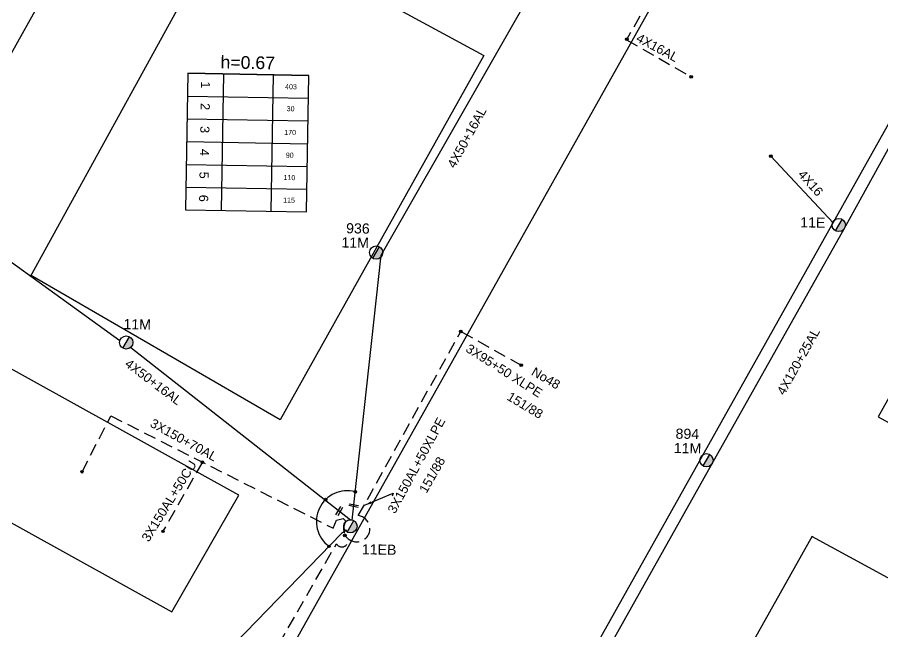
# Model space of a CAD drawing. Header units: millimetres. Extents: x 2875 to 4053, y 1200 to 1741.
# Drawn here: x 3761.4 to 3849.9, y 1495.5 to 1558.4 of the extents above; entities that cross this region are included whole.
import ezdxf
from ezdxf.enums import TextEntityAlignment as Align

# ---------------------------------------------------------------- set-up
doc = ezdxf.new("R2010")
doc.units = ezdxf.units.MM
doc.linetypes.add('DASHED', pattern=[19.05, 12.7, -6.35])
for name, color, linetype in [('Ασφαλειοκιβώτια Χ.Τ 6 αναχωρήσεων', 7, 'Continuous'), ('Γέφυρες Εναέριου Δικτύου', 7, 'Continuous'), ('Γυμνά εναέρια ΧΤ (3Φ)   4x50AL', 7, 'Continuous'), ('Γυμνά εναέρια ΧΤ και ΦΟΠ (3Φ)   4x50+16AL', 7, 'Continuous'), ('Εναέρια παροχή ΧΤ 4x16', 7, 'Continuous'), ('Επιγραφές - Σχήματα', 7, 'Continuous'), ('Καλώδια ΧΤ   3x150AL+50CU', 7, 'DASHED'), ('Καλώδια ΧΤ   3x150AL+50XLPE', 7, 'DASHED'), ('Καλώδια ΧΤ   3x95+50CU', 7, 'DASHED'), ('Μηχανική τομή', 7, 'Continuous'), ('Στύλος ΦΜ', 7, 'Continuous'), ('Στύλος ΦΜ @ 1', 7, 'Continuous'), ('Συνδέσεις', 7, 'Continuous'), ('Συνεστραμμένα ΧΤ   4x120+25 AL', 7, 'SYN_LINE'), ('Υπόβαθρο ΔΕΗ', 7, 'Continuous'), ('Υπόγεια καλώδια Δικτύου ΧΤ και Παρ. ΧΤ - 3X150+70 AL', 7, 'DASHED'), ('Υπόγεια καλώδια Δικτύου ΧΤ και Παρ. ΧΤ X-95  (3X95AL +35CU  XLPE)', 7, 'DASHED'), ('Υπόγεια καλώδια Παροχών ΧΤ   4x16AL', 7, 'DASHED')]:
    doc.layers.add(name, color=color, linetype=linetype)
doc.styles.get("Standard").update_dxf_attribs({"font": 'ARIAL.TTF'})
doc.linetypes.add('SYN_LINE', pattern='A,0.5,-0.0001,["/\\/\\/\\/",Standard,S=0.1,R=0,X=0,Y=-0.05],-0.25', length=0.7501)
doc.dimstyles.new('ISO-25', dxfattribs={"dimtxt": 2.5, "dimasz": 1, "dimexe": 1.25, "dimexo": 0.625, "dimtad": 1, "dimtxsty": 'Standard', "dimcen": 2.5, "dimadec": 0, "dimazin": 0, "dimtfac": 1, "dimtmove": 0, "dimatfit": 3, "dimfxl": 1.25, "dimarcsym": 0})

# ---------------------------------------------------------------- blocks, each defined once
blk = doc.blocks.new('_ΣΥΝΔΕΣΗ')
at = {"layer": 'Συνδέσεις', "linetype": 'SYN_LINE', "ltscale": 40}
blk.add_hatch(color=256, dxfattribs=at).paths.add_polyline_path([(0.5, -0.01, 1), (-0.5, -0.01, 1)])
at = {"layer": 'Συνδέσεις'}
blk.add_circle((0, -0.01), 0.5, dxfattribs=at)
blk = doc.blocks.new('ΥΠΑΡΧΩΝ ΤΣΙΜΕΝΤΕΝΙΟΣ ΣΤΥΛΟΣ')
at = {"layer": 'Στύλος ΦΜ'}
blk.add_hatch(color=256, dxfattribs=at).paths.add_polyline_path([(-1.29, -2.28, 0.574793), (2.62, 0, 0.268822), (1.3, 2.27)])
blk.add_line((-1.29, -2.28), (1.3, 2.27), dxfattribs=at)
blk.add_circle((0, 0), 2.62, dxfattribs=at)
at = {"layer": 'Στύλος ΦΜ', "flags": 4}
for tag, p in [('ΑΡΙΘΜΟΣ', (-4.68, 8.05)), ('ΤΥΠΟΣ', (-4.91, 3.03))]:
    blk.add_attdef(tag, p, '', height=4, dxfattribs=at)
blk = doc.blocks.new('ΜΗΧΑΝΙΚΗ ΤΟΜΗ')
at = {"layer": 'Μηχανική τομή', "ltscale": 40}
for p, q in [((-1.89, 0.78), (1.89, 0.78)), ((1.89, 0), (-1.89, 0))]:
    blk.add_line(p, q, dxfattribs=at)
blk = doc.blocks.new('ΑΣΦΑΛΕΙΟΚΙΒΩΤΙΟ ΥΠΟΣΤΑΘΜΟΥ 6 ΑΝΑΧΩΡΗΣΕΩΝ')
at = {"layer": 'Ασφαλειοκιβώτια Χ.Τ 6 αναχωρήσεων', "ltscale": 40}
for p, q in [((-23.91, 27), (23.91, 27)), ((-9.83, 27), (-9.83, -27)), ((9.83, 27), (9.83, -27)), ((-23.91, 18), (23.91, 18)), ((-23.91, 9), (23.91, 9)), ((-23.91, 0), (23.91, 0)), ((-23.91, -9), (23.91, -9)), ((-23.91, -18), (23.91, -18))]:
    blk.add_line(p, q, dxfattribs=at)
at = {"layer": 'Ασφαλειοκιβώτια Χ.Τ 6 αναχωρήσεων'}
blk.add_lwpolyline([(-23.91, -27), (23.91, -27), (23.91, 27), (-23.91, 27)], close=True, dxfattribs=at)
for s, p in [('1', (-18.59, 23.92)), ('2', (-18.59, 15.35)), ('3', (-18.59, 6.28)), ('4', (-18.59, -2.75)), ('5', (-18.59, -11.76)), ('6', (-18.59, -20.89))]:
    blk.add_text(s, height=3.6, rotation=270, dxfattribs=at).set_placement(p)
at = {"layer": 'Ασφαλειοκιβώτια Χ.Τ 6 αναχωρήσεων', "ltscale": 40}
for tag, height, p in [('ΟΝΟΜΑ', 5, (-0.27, 31.68)), ('ΚΕΙΜΕΝΟ 1', 2, (16.95, 22.41)), ('ΚΕΙΜΕΝΟ 2', 2, (16.95, 13.71)), ('ΚΕΙΜΕΝΟ 3', 2, (16.95, 4.31)), ('ΚΕΙΜΕΝΟ 4', 2, (16.95, -4.67)), ('ΚΕΙΜΕΝΟ 5', 2, (16.95, -13.51)), ('ΚΕΙΜΕΝΟ 6', 2, (16.95, -22.43)), ('ΣΧ', 2, (-0.21, -29.21))]:
    blk.add_attdef(tag, text='', height=height, dxfattribs=at).set_placement(p, align=Align.MIDDLE_CENTER)

msp = doc.modelspace()

# ---------------------------------------------------------------- linework, layer by layer
at = {"layer": 'Γέφυρες Εναέριου Δικτύου', "ltscale": 0.1}
msp.add_lwpolyline([(3795.966, 1509.854, 0.831873), (3793.269, 1504.268, 2.901012)], format="xyb", dxfattribs=at)
at = {"layer": 'Γυμνά εναέρια ΧΤ (3Φ)   4x50AL', "color": 1, "ltscale": 0.1}
msp.add_lwpolyline([(3795.051, 1505.936), (3794.54, 1505.58), (3768.413, 1478.625)], dxfattribs=at)
at = {"layer": 'Γυμνά εναέρια ΧΤ και ΦΟΠ (3Φ)   4x50+16AL', "color": 1, "ltscale": 0.1}
for points in [[(3795.648, 1506.939), (3798.608, 1534.076), (3817.389, 1566.95), (3837.983, 1581.758)], [(3752.47, 1539.338), (3771.878, 1525.346)], [(3772.98, 1524.635), (3795.456, 1506.998), (3795.456, 1506.998)]]:
    msp.add_lwpolyline(points, dxfattribs=at)
at = {"layer": 'Γυμνά εναέρια ΧΤ και ΦΟΠ (3Φ)   4x50+16AL', "color": 2, "ltscale": 0.1}
msp.add_lwpolyline([(3752.31, 1539.686), (3772.115, 1575.077)], dxfattribs=at)
at = {"layer": 'Καλώδια ΧΤ   3x150AL+50CU', "color": 6, "ltscale": 0.1}
msp.add_lwpolyline([(3780.314, 1512.89), (3776.276, 1505.808)], dxfattribs=at)
at = {"layer": 'Καλώδια ΧΤ   3x150AL+50XLPE', "color": 6, "ltscale": 0.1}
for points in [[(3795, 1506.832, 3.567655), (3796.273, 1507.41), (3796.273, 1507.41), (3806.723, 1526.204)], [(3848.994, 1454.267), (3848.473, 1453.228), (3839.431, 1457.762), (3838.922, 1458.017), (3839.192, 1458.557), (3834.568, 1461.055), (3833.887, 1460.897), (3831.379, 1462.195), (3831.362, 1462.637), (3808.743, 1473.718), (3810.639, 1477.055), (3786.26, 1490.954), (3792.909, 1502.572), (3794.036, 1504.541, 1.346513), (3794.891, 1505.374)]]:
    msp.add_lwpolyline(points, format="xyb", dxfattribs=at)
msp.add_lwpolyline([(3796.542, 1506.531), (3796.542, 1506.531)], close=True, dxfattribs=at)
at = {"layer": 'Καλώδια ΧΤ   3x95+50CU', "color": 6, "ltscale": 0.1}
msp.add_lwpolyline([(3806.844, 1526.225), (3812.876, 1522.862)], dxfattribs=at)
at = {"layer": 'Συνεστραμμένα ΧΤ   4x120+25 AL', "color": 1, "linetype": 'SYN_LINE', "ltscale": 10}
msp.add_lwpolyline([(3802.267, 1459.983), (3812.203, 1476.845), (3820.17, 1490.786), (3832.449, 1512.671), (3846.012, 1536.789), (3863.198, 1567.974)], dxfattribs=at)
at = {"layer": 'Συνεστραμμένα ΧΤ   4x120+25 AL', "color": 1, "ltscale": 10}
msp.add_lwpolyline([(3838.492, 1544.218), (3844.863, 1537.406)], dxfattribs=at)
at = {"layer": 'Υπόβαθρο ΔΕΗ', "ltscale": 0.1}
for points in [[(3811.714, 1478.071), (3788.077, 1491.43), (3833.238, 1571.999), (3856.722, 1558.563), (3811.596, 1478.058)], [(3762.723, 1531.912), (3782.965, 1568.722), (3809.127, 1554.517), (3788.257, 1517.21), (3762.718, 1532.019)], [(3914.681, 1527.952), (3869.679, 1553.592), (3849.468, 1517.522), (3896.255, 1491.932), (3905.62, 1508.873)], [(3758.416, 1523.699), (3751.629, 1511.718), (3777.194, 1497.573), (3784.051, 1509.501), (3758.416, 1523.699)], [(3842.732, 1505.315), (3823.698, 1471.398), (3872.796, 1444.119), (3890.173, 1479.456), (3842.706, 1505.268)]]:
    msp.add_lwpolyline(points, dxfattribs=at)
at = {"layer": 'Υπόγεια καλώδια Δικτύου ΧΤ και Παρ. ΧΤ - 3X150+70 AL', "color": 1, "ltscale": 0.1}
msp.add_lwpolyline([(3827.964, 1564.128), (3827.923, 1564.17), (3827.28, 1564.206), (3826.713, 1563.894), (3826.711, 1563.787), (3826.558, 1563.005), (3826.558, 1563.005), (3826.843, 1562.311), (3826.943, 1561.864), (3823.728, 1556.133)], dxfattribs=at)
at = {"layer": 'Υπόγεια καλώδια Δικτύου ΧΤ και Παρ. ΧΤ - 3X150+70 AL', "color": 6, "ltscale": 0.1}
msp.add_lwpolyline([(3767.997, 1511.907), (3770.95, 1517.622), (3793.687, 1506.133), (3794.027, 1506.957), (3794.73, 1507.13), (3795, 1506.832)], dxfattribs=at)
at = {"layer": 'Υπόγεια καλώδια Παροχών ΧΤ   4x16AL', "color": 1, "ltscale": 0.1}
msp.add_lwpolyline([(3823.728, 1556.133), (3830.34, 1552.345)], dxfattribs=at)

# ---------------------------------------------------------------- block references
at = {"layer": 'Ασφαλειοκιβώτια Χ.Τ 6 αναχωρήσεων', "xscale": 0.2590415103700448, "yscale": 0.2590415103700448, "zscale": 0.2590415103700448, "rotation": 359.0199368875902}
msp.add_blockref('ΑΣΦΑΛΕΙΟΚΙΒΩΤΙΟ ΥΠΟΣΤΑΘΜΟΥ 6 ΑΝΑΧΩΡΗΣΕΩΝ', (3784.89, 1545.602), dxfattribs=at).add_auto_attribs({'ΟΝΟΜΑ': 'h=0.67', 'ΚΕΙΜΕΝΟ 2': '30', 'ΚΕΙΜΕΝΟ 1': '403', 'ΚΕΙΜΕΝΟ 3': '170', 'ΚΕΙΜΕΝΟ 4': '90', 'ΚΕΙΜΕΝΟ 5': '110', 'ΚΕΙΜΕΝΟ 6': '115'})
at = {"layer": 'Καλώδια ΧΤ   3x150AL+50CU', "xscale": 0.2590415103700448, "yscale": 0.2590415103700448, "zscale": 0.2590415103700448, "rotation": 359.0199368875902}
for p in [(3780.314, 1512.89), (3776.276, 1505.808)]:
    msp.add_blockref('_ΣΥΝΔΕΣΗ', p, dxfattribs=at)
at = {"layer": 'Μηχανική τομή'}
for p, xscale, yscale, zscale, rotation in [((3795.81, 1508.541), 0.2590415103700707, 0.2590415103700707, 0.2590415103700707, 169.0927887799324), ((3794.235, 1507.917), 0.2590415103700281, 0.2590415103700281, 0.2590415103700281, 239.5090725814972)]:
    msp.add_blockref('ΜΗΧΑΝΙΚΗ ΤΟΜΗ', p, dxfattribs=dict(at, xscale=xscale, yscale=yscale, zscale=zscale, rotation=rotation))
at = {"layer": 'Στύλος ΦΜ @ 1', "ltscale": 40}
ref = msp.add_blockref('ΥΠΑΡΧΩΝ ΤΣΙΜΕΝΤΕΝΙΟΣ ΣΤΥΛΟΣ', (3845.45, 1537.168), dxfattribs=dict(at, xscale=0.2590415103700448, yscale=0.2590415103700448, zscale=0.2590415103700448, rotation=359.0199368875902))
ref.add_attrib('ΤΥΠΟΣ', '11E', (3841.496, 1536.934), dxfattribs={"layer": 'Στύλος ΦΜ', "height": 1.0362, "rotation": 359.01994, "flags": 4})
ref = msp.add_blockref('ΥΠΑΡΧΩΝ ΤΣΙΜΕΝΤΕΝΙΟΣ ΣΤΥΛΟΣ', (3798.104, 1534.347), dxfattribs=dict(at, xscale=0.2590415103700448, yscale=0.2590415103700448, zscale=0.2590415103700448, rotation=359.0199368875902))
ref.add_attrib('ΤΥΠΟΣ', '936', (3795.016, 1536.325), dxfattribs={"layer": 'Στύλος ΦΜ', "height": 1.0362, "rotation": 359.01994, "flags": 4})
ref.add_attrib('ΑΡΙΘΜΟΣ', '11M', (3794.536, 1534.872), dxfattribs={"layer": 'Στύλος ΦΜ', "height": 1.0362, "rotation": 359.01994, "flags": 4})
ref = msp.add_blockref('ΥΠΑΡΧΩΝ ΤΣΙΜΕΝΤΕΝΙΟΣ ΣΤΥΛΟΣ', (3772.522, 1525.135), dxfattribs=dict(at, xscale=0.2590415103700448, yscale=0.2590415103700448, zscale=0.2590415103700448, rotation=359.0199368875902))
ref.add_attrib('ΤΥΠΟΣ', '11M', (3772.225, 1526.507), dxfattribs={"layer": 'Στύλος ΦΜ', "height": 1.0362, "rotation": 359.01994, "flags": 4})
ref = msp.add_blockref('ΥΠΑΡΧΩΝ ΤΣΙΜΕΝΤΕΝΙΟΣ ΣΤΥΛΟΣ', (3831.909, 1513.081), dxfattribs=dict(at, xscale=0.2590415103700448, yscale=0.2590415103700448, zscale=0.2590415103700448, rotation=359.0199368875902))
ref.add_attrib('ΤΥΠΟΣ', '894', (3828.736, 1515.292), dxfattribs={"layer": 'Στύλος ΦΜ', "height": 1.0362, "rotation": 359.01994, "flags": 4})
ref.add_attrib('ΑΡΙΘΜΟΣ', '11M', (3828.558, 1513.823), dxfattribs={"layer": 'Στύλος ΦΜ', "height": 1.0362, "rotation": 359.01994, "flags": 4})
ref = msp.add_blockref('ΥΠΑΡΧΩΝ ΤΣΙΜΕΝΤΕΝΙΟΣ ΣΤΥΛΟΣ', (3795.462, 1506.32), dxfattribs=dict(at, xscale=0.2590415103700448, yscale=0.2590415103700448, zscale=0.2590415103700448, rotation=359.0199368875902))
ref.add_attrib('ΤΥΠΟΣ', '11EB', (3796.626, 1503.456), dxfattribs={"layer": 'Στύλος ΦΜ', "height": 1.0362, "rotation": 359.01994, "flags": 4})
at = {"layer": 'Συνδέσεις', "xscale": 0.2590415103700448, "yscale": 0.2590415103700448, "zscale": 0.2590415103700448, "rotation": 359.0199368875902}
for p in [(3838.493, 1544.221), (3806.759, 1526.268), (3812.949, 1522.82), (3767.997, 1511.907), (3795.967, 1509.857), (3792.93, 1509.07), (3794.892, 1505.377), (3793.269, 1504.271)]:
    msp.add_blockref('_ΣΥΝΔΕΣΗ', p, dxfattribs=at)
at = {"layer": 'Υπόγεια καλώδια Παροχών ΧΤ   4x16AL', "xscale": 0.2590415103700448, "yscale": 0.2590415103700448, "zscale": 0.2590415103700448, "rotation": 359.0199368875902}
for p in [(3823.762, 1556.195), (3830.341, 1552.348)]:
    msp.add_blockref('_ΣΥΝΔΕΣΗ', p, dxfattribs=at)

# ---------------------------------------------------------------- texts
at = {"layer": 'Γυμνά εναέρια ΧΤ και ΦΟΠ (3Φ)   4x50+16AL', "color": 7, "char_height": 0.9325, "width": 87.23055, "attachment_point": 1}
for insert, rotation in [((3805.324, 1543.351), 61.24618), ((3772.855, 1523.529), 322.986)]:
    msp.add_mtext('4X50+16AL', dxfattribs=dict(at, insert=insert, rotation=rotation))
at = {"layer": 'Εναέρια παροχή ΧΤ 4x16', "color": 7, "insert": (3841.91, 1542.916), "char_height": 0.9325, "width": 87.23055, "attachment_point": 1, "rotation": 311.74967}
msp.add_mtext('4X16', dxfattribs=at)
at = {"layer": 'Επιγραφές - Σχήματα', "char_height": 0.93255, "width": 3.66915, "attachment_point": 1}
for s, insert, rotation in [('\\pt0.93255;No48', (3814.363, 1522.673), 329.94762), ('\\pt0.93255;151/88', (3811.872, 1520.132), 329.21973), ('\\pt0.93255;151/88', (3802.437, 1510.089), 60.3718)]:
    msp.add_mtext(s, dxfattribs=dict(at, insert=insert, rotation=rotation))
at = {"layer": 'Καλώδια ΧΤ   3x150AL+50CU', "color": 7, "insert": (3774.021, 1505.137), "char_height": 0.93255, "width": 87.23055, "attachment_point": 1, "rotation": 58.30209}
msp.add_mtext('3X150AL+50CU', dxfattribs=at)
at = {"layer": 'Καλώδια ΧΤ   3x150AL+50XLPE', "color": 7, "insert": (3802.217, 1512.556), "char_height": 0.93255, "width": 14.4278, "attachment_point": 5, "rotation": 61.61308}
msp.add_mtext('3X150AL+50XLPE', dxfattribs=at)
at = {"layer": 'Συνεστραμμένα ΧΤ   4x120+25 AL', "color": 7, "insert": (3839.054, 1520.123), "char_height": 0.9325, "width": 87.23055, "attachment_point": 1, "rotation": 60.80112}
msp.add_mtext('4X120+25AL', dxfattribs=at)
at = {"layer": 'Υπόγεια καλώδια Δικτύου ΧΤ και Παρ. ΧΤ - 3X150+70 AL', "color": 7, "insert": (3775.315, 1517.399), "char_height": 0.9325, "width": 87.23055, "attachment_point": 1, "rotation": 331.21844}
msp.add_mtext('3X150+70AL', dxfattribs=at)
at = {"layer": 'Υπόγεια καλώδια Δικτύου ΧΤ και Παρ. ΧΤ X-95  (3X95AL +35CU  XLPE)', "color": 7, "insert": (3807.683, 1525.057), "char_height": 0.93255, "width": 13.92478, "attachment_point": 1, "rotation": 327.46022}
msp.add_mtext('3X95+50 XLPE', dxfattribs=at)
at = {"layer": 'Υπόγεια καλώδια Παροχών ΧΤ   4x16AL', "color": 7, "insert": (3825.066, 1556.847), "char_height": 0.9325, "width": 87.23055, "attachment_point": 1, "rotation": 331.73549}
msp.add_mtext('4X16AL', dxfattribs=at)

# ---------------------------------------------------------------- leaders
at = {"layer": 'Επιγραφές - Σχήματα', "ltscale": 0.1}
msp.add_leader([(3796.907, 1508.469), (3799.844, 1509.709), (3799.725, 1509.407)], dimstyle='ISO-25', override={"dimasz": 0.75, "dimgap": 0.625, "dimtad": 0}, dxfattribs=at)

doc.saveas('drawing.dxf')
